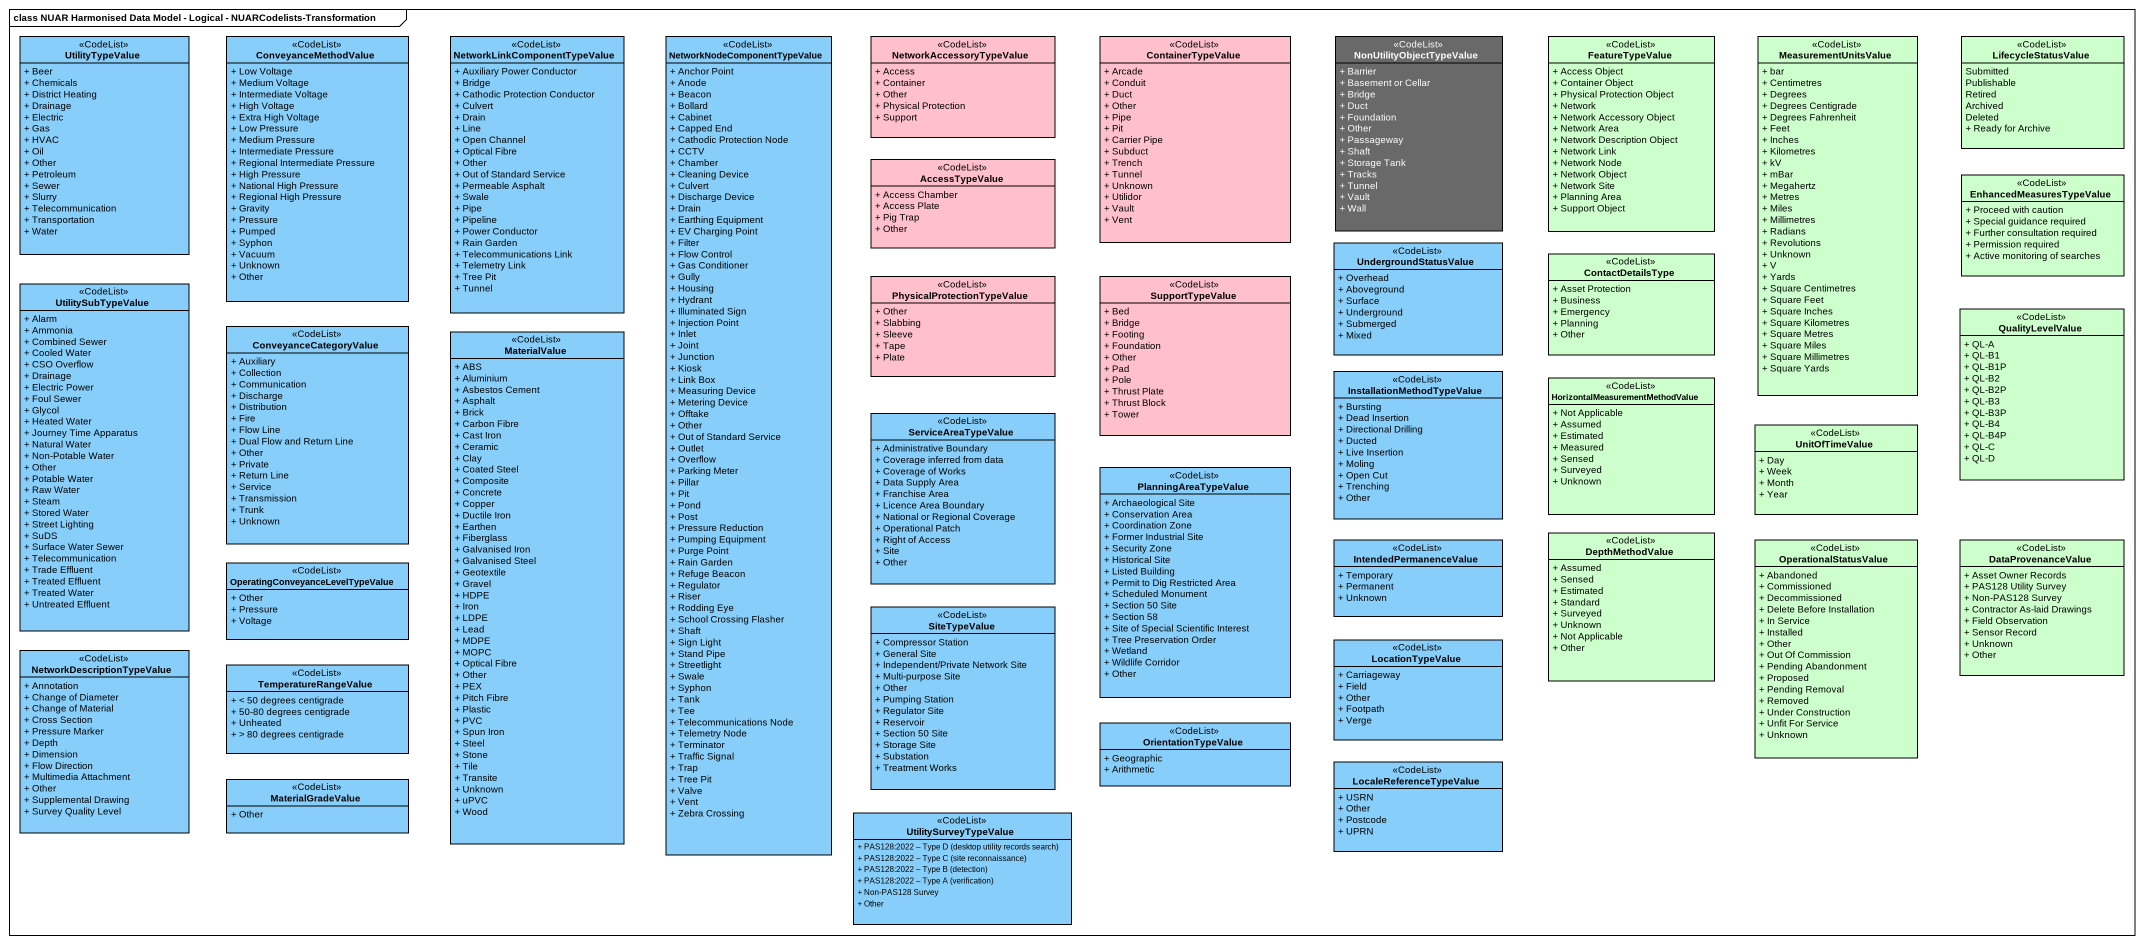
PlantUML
@startuml
mainframe class NUAR Harmonised Data Model - Logical - NUARCodelists-Transformation
hide circle
hide empty members
skinparam classAttributeIconSize 0
class UtilityTypeValue <<CodeList>> #87CEFA {
  + Beer
  + Chemicals
  + District Heating
  + Drainage
  + Electric
  + Gas
  + HVAC
  + Oil
  + Other
  + Petroleum
  + Sewer
  + Slurry
  + Telecommunication
  + Transportation
  + Water
}
class ConveyanceMethodValue <<CodeList>> #87CEFA {
  + Low Voltage
  + Medium Voltage
  + Intermediate Voltage
  + High Voltage
  + Extra High Voltage
  + Low Pressure
  + Medium Pressure
  + Intermediate Pressure
  + Regional Intermediate Pressure
  + High Pressure
  + National High Pressure
  + Regional High Pressure
  + Gravity
  + Pressure
  + Pumped
  + Syphon
  + Vacuum
  + Unknown
  + Other
}
class "NetworkLinkComponentTypeValue" as NetworkLinkComponentTypeValu <<CodeList>> #87CEFA {
  + Auxiliary Power Conductor
  + Bridge
  + Cathodic Protection Conductor
  + Culvert
  + Drain
  + Line
  + Open Channel
  + Optical Fibre
  + Other
  + Out of Standard Service
  + Permeable Asphalt
  + Swale
  + Pipe
  + Pipeline
  + Power Conductor
  + Rain Garden
  + Telecommunications Link
  + Telemetry Link
  + Tree Pit
  + Tunnel
}
class "NetworkNodeComponentTypeValue" as NetworkNodeComponentTypeValu <<CodeList>> #87CEFA {
  + Anchor Point
  + Anode
  + Beacon
  + Bollard
  + Cabinet
  + Capped End
  + Cathodic Protection Node
  + CCTV
  + Chamber
  + Cleaning Device
  + Culvert
  + Discharge Device
  + Drain
  + Earthing Equipment
  + EV Charging Point
  + Filter
  + Flow Control
  + Gas Conditioner
  + Gully
  + Housing
  + Hydrant
  + Illuminated Sign
  + Injection Point
  + Inlet
  + Joint
  + Junction
  + Kiosk
  + Link Box
  + Measuring Device
  + Metering Device
  + Offtake
  + Other
  + Out of Standard Service
  + Outlet
  + Overflow
  + Parking Meter
  + Pillar
  + Pit
  + Pond
  + Post
  + Pressure Reduction
  + Pumping Equipment
  + Purge Point
  + Rain Garden
  + Refuge Beacon
  + Regulator
  + Riser
  + Rodding Eye
  + School Crossing Flasher
  + Shaft
  + Sign Light
  + Stand Pipe
  + Streetlight
  + Swale
  + Syphon
  + Tank
  + Tee
  + Telecommunications Node
  + Telemetry Node
  + Terminator
  + Traffic Signal
  + Trap
  + Tree Pit
  + Valve
  + Vent
  + Zebra Crossing
}
class NetworkAccessoryTypeValue <<CodeList>> #FFC0CB {
  + Access
  + Container
  + Other
  + Physical Protection
  + Support
}
class ContainerTypeValue <<CodeList>> #FFC0CB {
  + Arcade
  + Conduit
  + Duct
  + Other
  + Pipe
  + Pit
  + Carrier Pipe
  + Subduct
  + Trench
  + Tunnel
  + Unknown
  + Utilidor
  + Vault
  + Vent
}
class NonUtilityObjectTypeValue <<CodeList>> #696969 {
  + Barrier
  + Basement or Cellar
  + Bridge
  + Duct
  + Foundation
  + Other
  + Passageway
  + Shaft
  + Storage Tank
  + Tracks
  + Tunnel
  + Vault
  + Wall
}
class FeatureTypeValue <<CodeList>> #CCFFCC {
  + Access Object
  + Container Object
  + Physical Protection Object
  + Network
  + Network Accessory Object
  + Network Area
  + Network Description Object
  + Network Link
  + Network Node
  + Network Object
  + Network Site
  + Planning Area
  + Support Object
}
class MeasurementUnitsValue <<CodeList>> #CCFFCC {
  + bar
  + Centimetres
  + Degrees
  + Degrees Centigrade
  + Degrees Fahrenheit
  + Feet
  + Inches
  + Kilometres
  + kV
  + mBar
  + Megahertz
  + Metres
  + Miles
  + Millimetres
  + Radians
  + Revolutions
  + Unknown
  + V
  + Yards
  + Square Centimetres
  + Square Feet
  + Square Inches
  + Square Kilometres
  + Square Metres
  + Square Miles
  + Square Millimetres
  + Square Yards
}
class LifecycleStatusValue <<CodeList>> #CCFFCC {
  Submitted
  Publishable
  Retired
  Archived
  Deleted
  + Ready for Archive
}
class AccessTypeValue <<CodeList>> #FFC0CB {
  + Access Chamber
  + Access Plate
  + Pig Trap
  + Other
}
class EnhancedMeasuresTypeValue <<CodeList>> #CCFFCC {
  + Proceed with caution
  + Special guidance required
  + Further consultation required
  + Permission required
  + Active monitoring of searches
}
class UndergroundStatusValue <<CodeList>> #87CEFA {
  + Overhead
  + Aboveground
  + Surface
  + Underground
  + Submerged
  + Mixed
}
class ContactDetailsType <<CodeList>> #CCFFCC {
  + Asset Protection
  + Business
  + Emergency
  + Planning
  + Other
}
class UtilitySubTypeValue <<CodeList>> #87CEFA {
  + Alarm
  + Ammonia
  + Combined Sewer
  + Cooled Water
  + CSO Overflow
  + Drainage
  + Electric Power
  + Foul Sewer
  + Glycol
  + Heated Water
  + Journey Time Apparatus
  + Natural Water
  + Non-Potable Water
  + Other
  + Potable Water
  + Raw Water
  + Steam
  + Stored Water
  + Street Lighting
  + SuDS
  + Surface Water Sewer
  + Telecommunication
  + Trade Effluent
  + Treated Effluent
  + Treated Water
  + Untreated Effluent
}
class PhysicalProtectionTypeValue <<CodeList>> #FFC0CB {
  + Other
  + Slabbing
  + Sleeve
  + Tape
  + Plate
}
class SupportTypeValue <<CodeList>> #FFC0CB {
  + Bed
  + Bridge
  + Footing
  + Foundation
  + Other
  + Pad
  + Pole
  + Thrust Plate
  + Thrust Block
  + Tower
}
class ConveyanceCategoryValue <<CodeList>> #87CEFA {
  + Auxiliary
  + Collection
  + Communication
  + Discharge
  + Distribution
  + Fire
  + Flow Line
  + Dual Flow and Return Line
  + Other
  + Private
  + Return Line
  + Service
  + Transmission
  + Trunk
  + Unknown
}
class MaterialValue <<CodeList>> #87CEFA {
  + ABS
  + Aluminium
  + Asbestos Cement
  + Asphalt
  + Brick
  + Carbon Fibre
  + Cast Iron
  + Ceramic
  + Clay
  + Coated Steel
  + Composite
  + Concrete
  + Copper
  + Ductile Iron
  + Earthen
  + Fiberglass
  + Galvanised Iron
  + Galvanised Steel
  + Geotextile
  + Gravel
  + HDPE
  + Iron
  + LDPE
  + Lead
  + MDPE
  + MOPC
  + Optical Fibre
  + Other
  + PEX
  + Pitch Fibre
  + Plastic
  + PVC
  + Spun Iron
  + Steel
  + Stone
  + Tile
  + Transite
  + Unknown
  + uPVC
  + Wood
}
class QualityLevelValue <<CodeList>> #CCFFCC {
  + QL-A
  + QL-B1
  + QL-B1P
  + QL-B2
  + QL-B2P
  + QL-B3
  + QL-B3P
  + QL-B4
  + QL-B4P
  + QL-C
  + QL-D
}
class InstallationMethodTypeValue <<CodeList>> #87CEFA {
  + Bursting
  + Dead Insertion
  + Directional Drilling
  + Ducted
  + Live Insertion
  + Moling
  + Open Cut
  + Trenching
  + Other
}
class "HorizontalMeasurementMethodValue" as HorizontalMeasurementMethodV <<CodeList>> #CCFFCC {
  + Not Applicable
  + Assumed
  + Estimated
  + Measured
  + Sensed
  + Surveyed
  + Unknown
}
class ServiceAreaTypeValue <<CodeList>> #87CEFA {
  + Administrative Boundary
  + Coverage inferred from data
  + Coverage of Works
  + Data Supply Area
  + Franchise Area
  + Licence Area Boundary
  + National or Regional Coverage
  + Operational Patch
  + Right of Access
  + Site
  + Other
}
class UnitOfTimeValue <<CodeList>> #CCFFCC {
  + Day
  + Week
  + Month
  + Year
}
class PlanningAreaTypeValue <<CodeList>> #87CEFA {
  + Archaeological Site
  + Conservation Area
  + Coordination Zone
  + Former Industrial Site
  + Security Zone
  + Historical Site
  + Listed Building
  + Permit to Dig Restricted Area
  + Scheduled Monument
  + Section 50 Site
  + Section 58
  + Site of Special Scientific Interest
  + Tree Preservation Order
  + Wetland
  + Wildlife Corridor
  + Other
}
class IntendedPermanenceValue <<CodeList>> #87CEFA {
  + Temporary
  + Permanent
  + Unknown
}
class DepthMethodValue <<CodeList>> #CCFFCC {
  + Assumed
  + Sensed
  + Estimated
  + Standard
  + Surveyed
  + Unknown
  + Not Applicable
  + Other
}
class OperationalStatusValue <<CodeList>> #CCFFCC {
  + Abandoned
  + Commissioned
  + Decommissioned
  + Delete Before Installation
  + In Service
  + Installed
  + Other
  + Out Of Commission
  + Pending Abandonment
  + Proposed
  + Pending Removal
  + Removed
  + Under Construction
  + Unfit For Service
  + Unknown
}
class DataProvenanceValue <<CodeList>> #CCFFCC {
  + Asset Owner Records
  + PAS128 Utility Survey
  + Non-PAS128 Survey
  + Contractor As-laid Drawings
  + Field Observation
  + Sensor Record
  + Unknown
  + Other
}
class "OperatingConveyanceLevelTypeValue" as OperatingConveyanceLevelType <<CodeList>> #87CEFA {
  + Other
  + Pressure
  + Voltage
}
class SiteTypeValue <<CodeList>> #87CEFA {
  + Compressor Station
  + General Site
  + Independent/Private Network Site
  + Multi-purpose Site
  + Other
  + Pumping Station
  + Regulator Site
  + Reservoir
  + Section 50 Site
  + Storage Site
  + Substation
  + Treatment Works
}
class NetworkDescriptionTypeValue <<CodeList>> #87CEFA {
  + Annotation
  + Change of Diameter
  + Change of Material
  + Cross Section
  + Pressure Marker
  + Depth
  + Dimension
  + Flow Direction
  + Multimedia Attachment
  + Other
  + Supplemental Drawing
  + Survey Quality Level
}
class TemperatureRangeValue <<CodeList>> #87CEFA {
  + < 50 degrees centigrade
  + 50-80 degrees centigrade
  + Unheated
  + > 80 degrees centigrade
}
class LocationTypeValue <<CodeList>> #87CEFA {
  + Carriageway
  + Field
  + Other
  + Footpath
  + Verge
}
class OrientationTypeValue <<CodeList>> #87CEFA {
  + Geographic
  + Arithmetic
}
class MaterialGradeValue <<CodeList>> #87CEFA {
  + Other
}
class LocaleReferenceTypeValue <<CodeList>> #87CEFA {
  + USRN
  + Other
  + Postcode
  + UPRN
}
class UtilitySurveyTypeValue <<CodeList>> #87CEFA {
  {field} + PAS128:2022 – Type D (desktop utility records search)
  {field} + PAS128:2022 – Type C (site reconnaissance)
  {field} + PAS128:2022 – Type B (detection)
  {field} + PAS128:2022 – Type A (verification)
  + Non-PAS128 Survey
  + Other
}
@enduml
